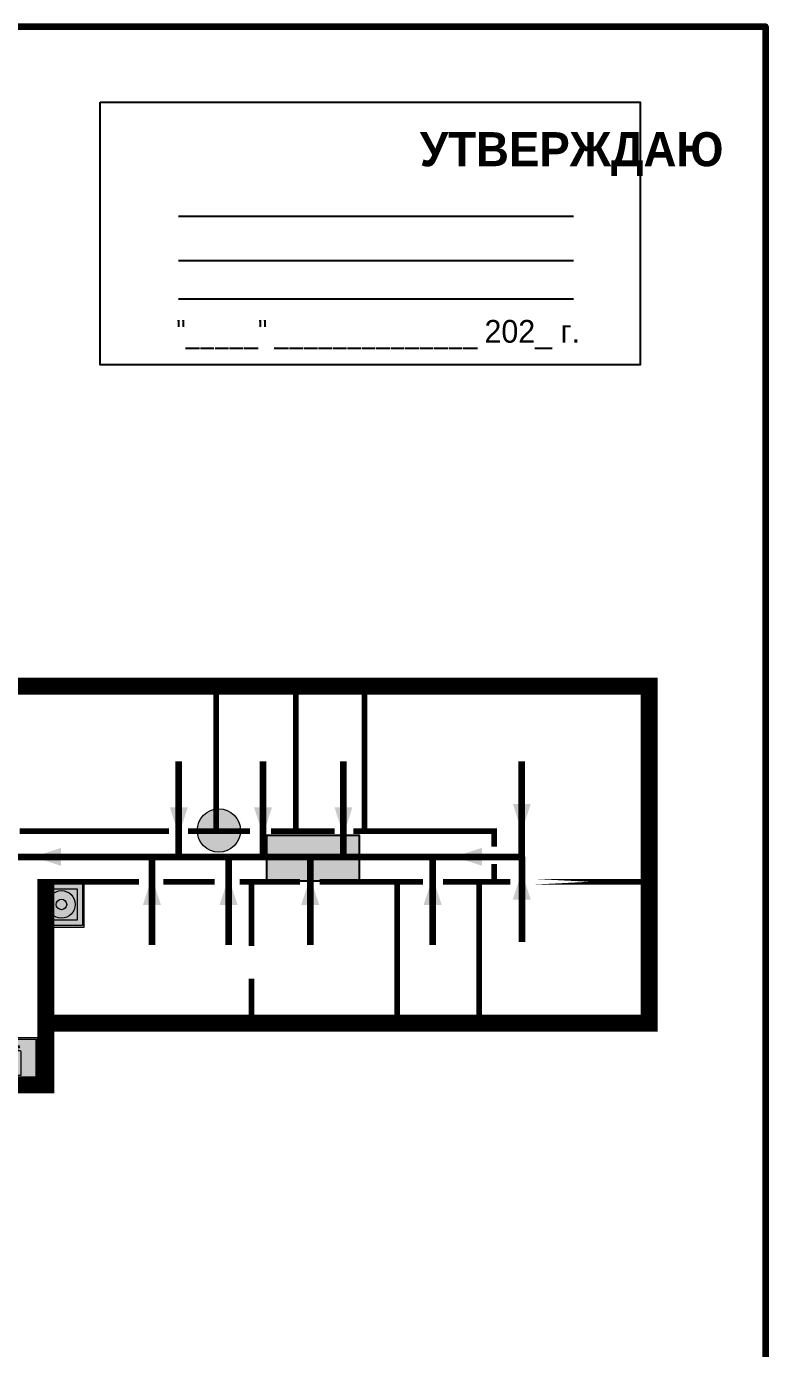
# Model space of a CAD drawing. Header units: millimetres. Extents: x 13810 to 67229, y 12374 to 21950.
# Drawn here: x 22985.7 to 23115.8, y 19640.5 to 19873.2 of the extents above; entities that cross this region are included whole.
import ezdxf

# ---------------------------------------------------------------- set-up
doc = ezdxf.new("R2010")
doc.units = ezdxf.units.MM
doc.layers.add('План_Штампы', color=7, linetype='Continuous')
doc.styles.add('обычный', font='arial.ttf')

# ---------------------------------------------------------------- blocks, each defined once
blk = doc.blocks.new('A$C54414219')
at = {"true_color": 0xffffff}
h = blk.add_hatch(color=7, dxfattribs=at)
h.paths.add_polyline_path([(2.39, -9.45), (2.39, -18.3), (11.23, -18.3), (11.23, -9.45)], flags=0)
h.paths.add_polyline_path([(10.71, -13.87, -1), (2.92, -13.87, -1)], flags=0)
h.paths.add_polyline_path([(8.3, -13.87, -1), (5.33, -13.87, -1)], flags=0)
h.paths.add_polyline_path([(0.41, -7.47), (0.41, -20.27), (13.21, -20.27), (13.21, -7.47)])
h.paths.add_polyline_path([(0.92, -19.77), (12.71, -19.77), (12.71, -7.98), (0.92, -7.98)], flags=16)
h.paths.add_polyline_path([(11.23, -9.45), (11.23, -18.3), (2.39, -18.3), (2.39, -9.45)], flags=0)
at = {"lineweight": 5}
h = blk.add_hatch(color=242, dxfattribs=at)
h.paths.add_polyline_path([(12.71, -7.98), (0.92, -7.98), (0.92, -19.77), (12.71, -19.77)])
h.paths.add_polyline_path([(11.23, -18.3), (2.39, -18.3), (2.39, -9.45), (11.23, -9.45)], flags=16)
h.paths.add_polyline_path([(10.71, -13.87, -1), (2.92, -13.87, -1)], flags=0)
h.paths.add_polyline_path([(8.3, -13.87, -1), (5.33, -13.87, -1)], flags=0)
at = {"true_color": 0xffffff}
h = blk.add_hatch(color=7, dxfattribs=at)
h.paths.add_polyline_path([(2.39, -9.45), (2.39, -18.3), (11.23, -18.3), (11.23, -9.45)])
h.paths.add_polyline_path([(10.71, -13.87, -1), (2.92, -13.87, -1)], flags=16)
h.paths.add_polyline_path([(8.3, -13.87, -1), (5.33, -13.87, -1)], flags=0)
at = {"lineweight": 5}
h = blk.add_hatch(color=242, dxfattribs=at)
h.paths.add_polyline_path([(2.92, -13.87, 1), (10.71, -13.87, 1)])
h.paths.add_polyline_path([(8.3, -13.87, -1), (5.33, -13.87, -1)], flags=16)
at = {"color": 242, "lineweight": 5}
for p, q in [((0.41, -20.27), (0.41, -7.47)), ((0.41, -7.47), (13.21, -7.47)), ((0.41, -7.47), (13.21, -7.47)), ((13.21, -20.27), (13.21, -7.47)), ((0.41, -20.27), (13.21, -20.27))]:
    blk.add_line(p, q, dxfattribs=at)
for points in [[(0.92, -7.98), (12.71, -7.98), (12.71, -19.77), (0.92, -19.77)], [(2.39, -9.45), (11.23, -9.45), (11.23, -18.3), (2.39, -18.3)]]:
    blk.add_lwpolyline(points, close=True, dxfattribs=at)
for radius in [3.89, 1.49]:
    blk.add_circle((6.81, -13.87), radius, dxfattribs=at)
blk = doc.blocks.new('A$C3AD82952')
at = {"true_color": 0xf5f5ff}
h = blk.add_hatch(color=7, dxfattribs=at)
h.dxf.hatch_style = 1
h.paths.add_polyline_path([(8.21, 8.73, 0.414214), (7.89, 9.05), (7.22, 9.05), (7.22, 9.92), (7.59, 9.92, 1), (7.57, 10.36), (7.22, 10.36), (7.22, 10.6), (6.43, 10.6), (6.43, 10.36), (6.01, 10.36), (4.74, 9.59), (4.74, 8.69), (4.98, 8.73), (4.98, 9.26), (6.12, 9.91), (6.43, 9.91), (6.43, 9.05), (5.76, 9.05, 0.414214), (5.44, 8.73), (5.44, 2.2), (8.21, 2.2)], flags=0)
h.paths.add_polyline_path([(12.8, 12.8), (0, 12.8), (0, 0), (12.8, 0)])
h.paths.add_polyline_path([(0.51, 12.29), (12.29, 12.29), (12.29, 0.51), (0.51, 0.51)], flags=16)
h.paths.add_polyline_path([(4.74, 9.59), (6.01, 10.36), (6.43, 10.36), (6.43, 10.6), (7.22, 10.6), (7.22, 10.36), (7.59, 10.36, -0.94586), (7.59, 9.92), (7.22, 9.92), (7.22, 9.05), (7.89, 9.05, -0.414214), (8.21, 8.73), (8.21, 2.2), (5.44, 2.2), (5.44, 8.73, -0.414214), (5.76, 9.05), (6.43, 9.05), (6.43, 9.91), (6.12, 9.91), (4.98, 9.26), (4.98, 8.73), (4.74, 8.69)], flags=0)
h = blk.add_hatch(color=242)
h.dxf.hatch_style = 1
h.paths.add_polyline_path([(12.29, 12.29), (0.51, 12.29), (0.51, 0.51), (12.29, 0.51)])
h.paths.add_polyline_path([(4.74, 8.69), (4.74, 9.59), (6.01, 10.36), (6.43, 10.36), (6.43, 10.6), (7.22, 10.6), (7.22, 10.36), (7.59, 10.36, -0.94586), (7.59, 9.92), (7.22, 9.92), (7.22, 9.05), (7.89, 9.05, -0.414214), (8.21, 8.73), (8.21, 2.2), (5.44, 2.2), (5.44, 8.73, -0.414214), (5.76, 9.05), (6.43, 9.05), (6.43, 9.91), (6.12, 9.91), (4.98, 9.26), (4.98, 8.73)], flags=16)
h = blk.add_hatch(color=7, dxfattribs=at)
h.dxf.hatch_style = 1
h.paths.add_polyline_path([(8.21, 8.73, 0.414214), (7.89, 9.05), (7.22, 9.05), (7.22, 9.92), (7.59, 9.92, 1), (7.57, 10.36), (7.22, 10.36), (7.22, 10.6), (6.43, 10.6), (6.43, 10.36), (6.01, 10.36), (4.74, 9.59), (4.74, 8.69), (4.98, 8.73), (4.98, 9.26), (6.12, 9.91), (6.43, 9.91), (6.43, 9.05), (5.76, 9.05, 0.414214), (5.44, 8.73), (5.44, 2.2), (8.21, 2.2)])
at = {"color": 242, "lineweight": 5}
for p, q in [((0, 0), (0, 12.8)), ((0, 12.8), (12.8, 12.8)), ((12.8, 0), (12.8, 12.8)), ((6.01, 10.36), (4.74, 9.59)), ((4.74, 9.59), (4.74, 8.69)), ((4.74, 8.69), (4.98, 8.73)), ((4.98, 9.26), (6.12, 9.91)), ((4.98, 8.73), (4.98, 9.26)), ((5.44, 2.2), (5.44, 8.73)), ((5.76, 9.05), (6.43, 9.05)), ((6.01, 10.36), (6.43, 10.36)), ((6.12, 9.91), (6.43, 9.91)), ((7.22, 10.6), (6.43, 10.6)), ((6.43, 10.6), (6.43, 10.36)), ((6.43, 9.91), (6.43, 9.05)), ((7.22, 10.36), (7.22, 10.6)), ((7.59, 10.36), (7.22, 10.36)), ((7.22, 9.05), (7.22, 9.92)), ((7.59, 9.92), (7.22, 9.92)), ((7.89, 9.05), (7.22, 9.05)), ((8.21, 2.2), (8.21, 8.73)), ((0, 0), (12.8, 0)), ((5.44, 2.2), (8.21, 2.2))]:
    blk.add_line(p, q, dxfattribs=at)
blk.add_lwpolyline([(0.51, 12.29), (12.29, 12.29), (12.29, 0.51), (0.51, 0.51)], close=True, dxfattribs=at)
for centre, radius, start, end in [((5.76, 8.73), 0.32, 90, 180), ((7.58, 10.14), 0.223, 273.1875, 86.8125), ((7.89, 8.73), 0.32, 0, 90)]:
    blk.add_arc(centre, radius, start, end, dxfattribs=at)
blk = doc.blocks.new('A$C32E8229D')
at = {"true_color": 0xffffff}
blk.add_hatch(color=7, dxfattribs=at).paths.add_polyline_path([(0, 0), (0, -8), (16, -8), (16, 0)])
h = blk.add_hatch(color=126)
h.paths.add_polyline_path([(0.2, -0.2), (15.8, -0.2), (15.8, -7.8), (0.2, -7.8)])
h.paths.add_polyline_path([(13.49, -2.05), (12.08, -2.05), (11.37, -2.63, 0.162397), (11.29, -2.84), (11.29, -3.63), (10.35, -3.63), (10.35, -4.05), (11.68, -4.05), (11.68, -3.48), (12.26, -4.28), (11.29, -5.1), (11.29, -6.78), (11.85, -6.78), (11.85, -5.44), (12.8, -4.64), (12.8, -5.94), (14.46, -5.94), (14.46, -5.39), (13.45, -5.39), (13.45, -3.97), (12.46, -2.59), (13.15, -2.59), (13.69, -3.34), (14.18, -3)], flags=16)
h.paths.add_polyline_path([(10.74, -1.82, 1), (11.8, -1.82, 1)], flags=16)
h.paths.add_polyline_path([(9.39, -3.59), (5.99, -3.59), (6.56, -3.03), (5.91, -3.03), (5.1, -3.83), (5.91, -4.64), (6.56, -4.64), (5.99, -4.09), (9.39, -4.09)], flags=16)
h.paths.add_polyline_path([(4.29, -1.08), (1.72, -1.08), (1.72, -6.6), (4.29, -6.6)], flags=16)
at = {"color": 126}
blk.add_lwpolyline([(16, -8), (0, -8), (0, 0), (16, 0)], close=True, dxfattribs=at)
blk = doc.blocks.new('A$C7B8C2D5B')
at = {"lineweight": 0}
h = blk.add_hatch(color=5, dxfattribs=at)
h.dxf.hatch_style = 1
h.paths.add_polyline_path([(1.4, -3.02, 1), (-2.11, -3.02, 1)])
at = {"color": 5, "lineweight": 0}
blk.add_circle((-0.36, -3.02), 1.75, dxfattribs=at)

msp = doc.modelspace()

# ---------------------------------------------------------------- linework, layer by layer
at = {"color": 2, "lineweight": 100}
msp.add_lwpolyline([(22515.78, 19873.18), (23115.78, 19873.18), (23115.78, 19478.18), (22515.78, 19478.18)], close=True, dxfattribs=at)
msp.add_lwpolyline([(22998.72, 19859.83), (23093.72, 19859.83), (23093.72, 19813.62), (22998.72, 19813.62)], close=True)
for points in [[(23012.47, 19839.78), (23082, 19839.78)], [(23012.47, 19832.02), (23082, 19832.02)], [(23012.47, 19825.23), (23082, 19825.23)]]:
    msp.add_lwpolyline(points)
at = {"lineweight": 100}
for points, const_width in [([(22977.54, 19729.26), (22977.54, 19757.11), (23095.3, 19757.11), (23095.3, 19729.38)], 3), ([(23019.09, 19731.55), (23019.09, 19756.46)], 1), ([(23033.16, 19731.55), (23033.16, 19756.46)], 1), ([(23045.2, 19731.55), (23045.2, 19756.46)], 1), ([(23095.3, 19731.74), (23095.3, 19697.78), (22989.14, 19697.78), (22989.14, 19686.95), (22977.57, 19686.95), (22977.57, 19645.98), (22665.34, 19645.98), (22665.34, 19686.8), (22650.02, 19686.8), (22650.02, 19698.41), (22543.35, 19698.41), (22543.35, 19724.58)], 3), ([(22984.57, 19731.55), (23000.2, 19731.55)], 1), ([(23000.2, 19731.55), (23010.81, 19731.55)], 1), ([(23014.19, 19731.55), (23025.05, 19731.55)], 1), ([(23028.75, 19731.55), (23039.94, 19731.55)], 1), ([(23043.23, 19731.55), (23052.86, 19731.55)], 1), ([(23051.81, 19731.55), (23068.03, 19731.55), (23068.03, 19732.05)], 1), ([(23068.03, 19732.05), (23068.03, 19728.87)], 1), ([(22989.14, 19697.78), (22989.14, 19722.68)], 3), ([(23068.03, 19725.79), (23068.03, 19722.67), (23070.86, 19722.67)], 1), ([(23005.56, 19722.67), (22987.64, 19722.67)], 1), ([(23009.8, 19722.67), (23018.85, 19722.67)], 1), ([(23033.85, 19722.67), (23023.24, 19722.67)], 1), ([(23025.36, 19722.67), (23025.36, 19711.34)], 1), ([(23055.51, 19722.67), (23037.35, 19722.67)], 1), ([(23050.95, 19722.67), (23050.95, 19697.65)], 1), ([(23070.86, 19722.67), (23059.05, 19722.67)], 1), ([(23065.37, 19722.67), (23065.37, 19697.65)], 1), ([(23025.36, 19705.64), (23025.36, 19697.65)], 1)]:
    msp.add_lwpolyline(points, dxfattribs=dict(at, const_width=const_width))
at = {"color": 126, "lineweight": 100, "true_color": 0x008754}
for points in [[(23012.55, 19727.06), (23012.55, 19743.84)], [(23027.36, 19727.06), (23027.36, 19743.84)], [(23041.52, 19727.06), (23041.52, 19743.84)], [(23072.87, 19727.06), (23072.87, 19743.84)], [(22982.92, 19727.06), (23072.87, 19727.06)], [(23007.8, 19727.06), (23007.8, 19711.58)], [(23021.29, 19727.06), (23021.29, 19711.58)], [(23035.65, 19727.06), (23035.65, 19711.58)], [(23057.19, 19727.06), (23057.19, 19711.58)], [(23072.87, 19727.06), (23072.87, 19712.09)]]:
    msp.add_lwpolyline(points, dxfattribs=at)
at = {"lineweight": 100, "const_width": 1}
msp.add_lwpolyline([(23074.94, 19722.67), (23094.63, 19722.67)], close=True, dxfattribs=at)
at = {"layer": 'План_Штампы', "color": 126, "true_color": 0x008754}
for points in [[(23010.96, 19735.77), (23014.12, 19735.77), (23012.56, 19730.92)], [(23025.77, 19735.77), (23028.94, 19735.77), (23027.37, 19730.92)], [(23039.93, 19735.77), (23043.09, 19735.77), (23041.53, 19730.92)], [(23071.3, 19736.38), (23074.46, 19736.37), (23072.9, 19731.52)], [(23065.89, 19728.65), (23065.89, 19725.49), (23061.04, 19727.05)], [(22991.83, 19728.64), (22991.83, 19725.48), (22986.98, 19727.04)], [(23074.47, 19719.54), (23071.31, 19719.54), (23072.87, 19724.39)], [(23009.4, 19718.59), (23006.24, 19718.6), (23007.8, 19723.45)], [(23022.89, 19718.59), (23019.73, 19718.6), (23021.29, 19723.45)], [(23037.25, 19718.59), (23034.09, 19718.6), (23035.65, 19723.45)], [(23058.79, 19718.59), (23055.63, 19718.6), (23057.19, 19723.45)]]:
    msp.add_solid(points, dxfattribs=at)

# ---------------------------------------------------------------- block references
for name, p, xscale, yscale, zscale in [('A$C7B8C2D5B', (23020.38, 19738.26), 2.177419353276491, 2.177419353276491, 2.177419353276491), ('A$C54414219', (22987.64, 19727.35), 0.625, 0.625, 0.625), ('A$C3AD82952', (22979.69, 19687.29), 0.625, 0.625, 0.625)]:
    msp.add_blockref(name, p, dxfattribs=dict(xscale=xscale, yscale=yscale, zscale=zscale))
at = {"layer": 'План_Штампы', "color": 126, "true_color": 0x008754, "xscale": 1.012510887696, "yscale": 1.012510887696, "zscale": 1.012510887696, "rotation": 359.9978653237144}
msp.add_blockref('A$C32E8229D', (23028.05, 19730.88), dxfattribs=at)

# ---------------------------------------------------------------- texts
at = {"lineweight": 0, "attachment_point": 5, "style": 'обычный'}
for s, insert, char_height, width in [('\\pi-18,l18,t18;{\\fProxima Nova Rg|b1|i0|c204|p2;УТВЕРЖДАЮ\\H1.1997x; }', (23081.66, 19850.71), 6, 126.6484), ('{\\fArial Narrow|b0|i0|c204|p34;"_____" ______________ \\fProxima Nova Rg|b0|i0|c204|p2;202_ г. }', (23047.63, 19818.95), 4, 78.6503)]:
    msp.add_mtext(s, dxfattribs=dict(at, insert=insert, char_height=char_height, width=width))

doc.saveas('drawing.dxf')
